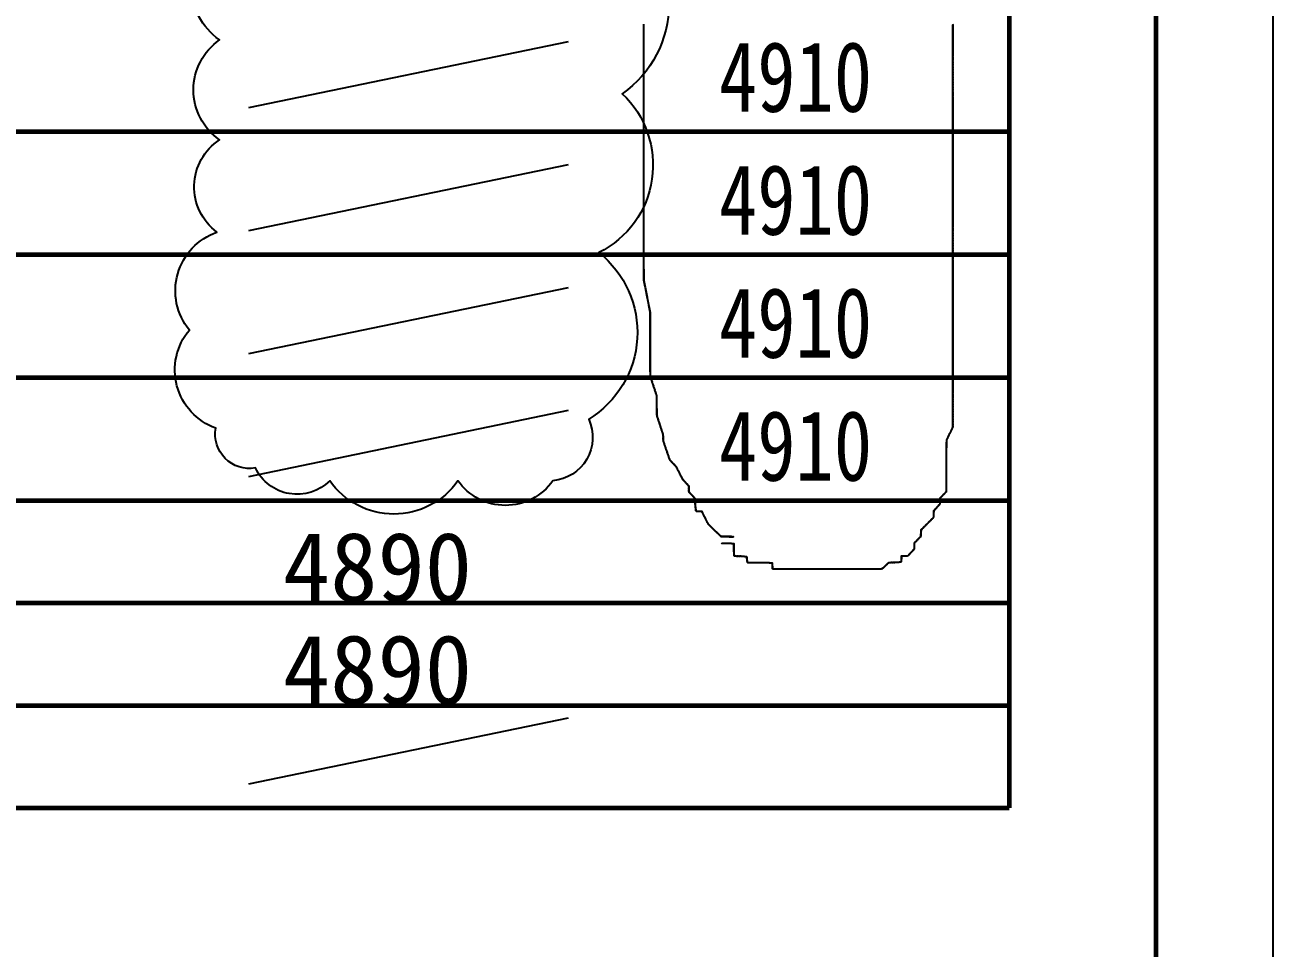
# Model space of a CAD drawing. Header units: millimetres. Extents: x 443784 to 506490, y 53487 to 97828.
# Drawn here: x 498509 to 506490, y 65296 to 71198 of the extents above; entities that cross this region are included whole.
import ezdxf

# ---------------------------------------------------------------- set-up
doc = ezdxf.new("R2010")
doc.units = ezdxf.units.MM
for name, color, linetype in [('2', 3, 'Continuous'), ('wu', 7, 'Continuous'), ('图框_外框线', 7, 'Continuous'), ('尺寸标注', 7, 'Continuous')]:
    doc.layers.add(name, color=color, linetype=linetype)
doc.layers.add('图框_内框线', color=5, linetype='Continuous', lineweight=60)
doc.styles.add('工程文字', font='SIMFANG.TTF', dxfattribs={"height": 22.5})
doc.styles.add('汉字', font='SIMFANG.TTF', dxfattribs={"width": 0.7})

msp = doc.modelspace()

# ---------------------------------------------------------------- linework, layer by layer
at = {"layer": '2'}
for p, q in [((499939.6, 70670), (501984.4, 71092.7)), ((499939.6, 69883.8), (501984.4, 70306.4)), ((499939.6, 69097.5), (501984.4, 69520.2)), ((499939.6, 68311.3), (501984.4, 68734)), ((499939.6, 66345.7), (501984.4, 66768.4))]:
    msp.add_line(p, q, dxfattribs=at)
at = {"layer": 'wu'}
msp.add_lwpolyline([(499655.4, 73112.6, -0.520567), (499655.4, 73276.6, -0.520567), (499764.2, 73465, -0.520567), (500332.2, 73635.3, -0.520567), (501111.6, 73563.6, -0.520567), (501808.9, 73573.9, -0.520567), (502328.2, 72674.3, -0.520567), (502328.2, 71905.2, -0.520567), (502328.2, 70758.2, -0.520567), (502179.3, 69742.3, -0.520567), (502113.7, 68677.2, -0.520567), (501884.2, 68284, -0.520567), (501277.6, 68284, -0.520567), (500457.9, 68284, -0.520567), (499982.5, 68365.9, -0.520567), (499728.5, 68619.9, -0.520567), (499560.3, 69247.4, -0.520567), (499736.6, 69873.4, -0.520567), (499753, 70463.3, -0.520567), (499753, 71102.3, -0.520567), (499753, 71790.5, -0.520567), (499753, 72314.8, -0.520567)], format="xyb", close=True, dxfattribs=at)
for points in [[(503001.7, 67925.2, -0.520567), (503007, 67925.2, -0.520567), (503012.4, 67925.2, 0.520567), (503017.7, 67925.2, 0.520567), (503023, 67925.2, 0.520567), (503028.4, 67925.2, 0.520567), (503033.7, 67925.2, 0.520567), (503039, 67925.2, -0.520567), (503033.7, 67925.2, -0.520567), (503028.4, 67925.2, 0.520567), (503023, 67925.2, 0.520567), (503017.7, 67925.2, 0.520567), (503012.4, 67925.2, 0.520567), (503007, 67925.2, 0.520567), (503001.7, 67925.2, 0.520567), (502996.4, 67925.2, 0.520567), (502991, 67925.2, 0.520567), (502985.7, 67925.2, 0.520567), (502980.4, 67925.2, 0.520567), (502975, 67925.2, 0.520567), (502969.7, 67925.2, 0.520567), (502964.4, 67925.2, -0.520567), (502960.4, 67928.8, -0.520567), (502956.5, 67932.4, -0.520567), (502952.6, 67936, -0.520567), (502948.6, 67939.6, -0.520567), (502944.7, 67943.2, -0.520567), (502940.8, 67946.8, -0.520567), (502936.8, 67950.4, -0.520567), (502932.9, 67954, -0.520567), (502929, 67957.6, -0.520567), (502925, 67961.2, -0.520567), (502921.1, 67964.8, -0.520567), (502917.3, 67968.6, -0.520567), (502913.5, 67972.4, -0.520567), (502909.8, 67976.1, -0.520567), (502906, 67979.9, -0.520567), (502902.2, 67983.7, -0.520567), (502898.4, 67987.4, -0.520567), (502894.6, 67991.2, -0.520567), (502890.9, 67994.9, -0.520567), (502887.1, 67998.7, -0.520567), (502883.3, 68002.5, -0.520567), (502879.5, 68006.2, -0.520567), (502877.1, 68011, -0.520567), (502874.7, 68015.7, -0.520567), (502872.3, 68020.5, -0.520567), (502869.9, 68025.3, -0.520567), (502867.5, 68030, -0.520567), (502865.1, 68034.8, -0.520567), (502862.6, 68039.5, -0.520567), (502860.2, 68044.3, -0.520567), (502857.8, 68049, -0.520567), (502855.4, 68053.8, -0.520567), (502853, 68058.6, -0.520567), (502850.6, 68063.3, -0.520567), (502848.2, 68068.1, -0.520567), (502845.8, 68072.8, -0.520567), (502843.3, 68077.6, -0.520567), (502840.9, 68082.3, -0.520567), (502838.5, 68087.1, -0.520567), (502833.2, 68087.4, -0.520567), (502827.9, 68087.7, -0.520567), (502822.5, 68088, -0.520567), (502817.2, 68088.3, -0.520567), (502811.9, 68088.7, -0.520567), (502806.6, 68089, -0.520567), (502801.2, 68089.3, -0.520567), (502800.6, 68094.6, -0.520567), (502799.9, 68099.9, -0.520567), (502799.3, 68105.2, -0.520567), (502798.6, 68110.5, -0.520567), (502798, 68115.8, -0.520567), (502797.3, 68121, -0.520567), (502796.7, 68126.3, -0.520567), (502796.6, 68131.7, -0.520567), (502796.5, 68137, -0.520567), (502796.5, 68142.3, -0.520567), (502796.4, 68147.7, -0.520567), (502796.4, 68153, -0.520567), (502796.3, 68158.3, -0.520567), (502796.2, 68163.7, -0.520567), (502796.2, 68169, -0.520567), (502792.5, 68172.9, -0.520567), (502788.9, 68176.8, -0.520567), (502785.2, 68180.7, -0.520567), (502781.6, 68184.6, -0.520567), (502777.9, 68188.4, -0.520567), (502774.3, 68192.3, -0.520567), (502770.6, 68196.2, -0.520567), (502767, 68200.1, -0.520567), (502763.3, 68204, -0.520567), (502759.7, 68207.9, -0.520567), (502756, 68211.8, -0.520567), (502755.9, 68217.1, -0.520567), (502755.8, 68222.4, -0.520567), (502755.6, 68227.8, -0.520567), (502755.5, 68233.1, -0.520567), (502755.4, 68238.4, -0.520567), (502755.3, 68243.8, -0.520567), (502755.1, 68249.1, -0.520567), (502751.6, 68253.1, -0.520567), (502748, 68257, -0.520567), (502744.5, 68261, -0.520567), (502740.9, 68265, -0.520567), (502737.3, 68269, -0.520567), (502733.8, 68272.9, -0.520567), (502730.2, 68276.9, -0.520567), (502726.6, 68280.9, -0.520567), (502723.1, 68284.8, -0.520567), (502719.5, 68288.8, -0.520567), (502716, 68292.8, -0.520567), (502713.5, 68297.5, -0.520567), (502711.1, 68302.3, -0.520567), (502708.7, 68307, -0.520567), (502706.2, 68311.8, -0.520567), (502703.8, 68316.5, -0.520567), (502701.4, 68321.3, -0.520567), (502699, 68326, -0.520567), (502696.5, 68330.8, -0.520567), (502694.1, 68335.5, -0.520567), (502691.7, 68340.3, -0.520567), (502689.3, 68345, -0.520567), (502686.8, 68349.8, -0.520567), (502684.4, 68354.5, -0.520567), (502682, 68359.3, -0.520567), (502679.6, 68364, -0.520567), (502677.1, 68368.8, -0.520567), (502674.7, 68373.5, -0.520567), (502671, 68377.3, -0.520567), (502667.3, 68381.2, -0.520567), (502663.6, 68385, -0.520567), (502659.9, 68388.9, -0.520567), (502656.2, 68392.7, -0.520567), (502652.5, 68396.6, -0.520567), (502648.9, 68400.4, -0.520567), (502645.2, 68404.3, -0.520567), (502641.5, 68408.1, -0.520567), (502637.8, 68412, -0.520567), (502634.1, 68415.8, -0.520567), (502632.3, 68420.9, -0.520567), (502630.6, 68425.9, -0.520567), (502628.8, 68430.9, -0.520567), (502627.1, 68436, -0.520567), (502625.4, 68441, -0.520567), (502623.6, 68446.1, -0.520567), (502621.9, 68451.1, -0.520567), (502620.1, 68456.1, -0.520567), (502618.4, 68461.2, -0.520567), (502616.6, 68466.2, -0.520567), (502614.9, 68471.3, -0.520567), (502613.2, 68476.3, -0.520567), (502611.4, 68481.3, -0.520567), (502609.7, 68486.4, -0.520567), (502607.9, 68491.4, -0.520567), (502606.2, 68496.5, -0.520567), (502604.4, 68501.5, -0.520567), (502602.7, 68506.5, -0.520567), (502601, 68511.6, -0.520567), (502599.2, 68516.6, -0.520567), (502597.5, 68521.7, -0.520567), (502595.7, 68526.7, -0.520567), (502594, 68531.7, -0.520567), (502592.2, 68536.8, -0.520567), (502592, 68542.1, -0.520567), (502591.8, 68547.4, -0.520567), (502591.7, 68552.8, -0.520567), (502591.5, 68558.1, -0.520567), (502591.3, 68563.4, -0.520567), (502591.1, 68568.8, -0.520567), (502590.9, 68574.1, -0.520567), (502590.7, 68579.4, -0.520567), (502589, 68584.5, -0.520567), (502587.4, 68589.6, -0.520567), (502585.7, 68594.6, -0.520567), (502584.1, 68599.7, -0.520567), (502582.4, 68604.8, -0.520567), (502580.8, 68609.9, -0.520567), (502579.1, 68614.9, -0.520567), (502577.5, 68620, -0.520567), (502575.8, 68625.1, -0.520567), (502574.2, 68630.1, -0.520567), (502572.5, 68635.2, -0.520567), (502570.9, 68640.3, -0.520567), (502569.2, 68645.3, -0.520567), (502567.6, 68650.4, -0.520567), (502565.9, 68655.5, -0.520567), (502564.3, 68660.6, -0.520567), (502562.6, 68665.6, -0.520567), (502561, 68670.7, -0.520567), (502559.3, 68675.8, -0.520567), (502557.6, 68680.8, -0.520567), (502556, 68685.9, -0.520567), (502554.3, 68691, -0.520567), (502552.7, 68696.1, -0.520567), (502551, 68701.1, -0.520567), (502551, 68706.5, -0.520567), (502550.9, 68711.8, -0.520567), (502550.8, 68717.1, -0.520567), (502550.8, 68722.5, -0.520567), (502550.7, 68727.8, -0.520567), (502550.6, 68733.1, -0.520567), (502550.6, 68738.5, -0.520567), (502550.5, 68743.8, -0.520567), (502550.4, 68749.1, -0.520567), (502550.4, 68754.5, -0.520567), (502550.3, 68759.8, -0.520567), (502550.3, 68765.1, -0.520567), (502550.2, 68770.5, -0.520567), (502550.1, 68775.8, -0.520567), (502550.1, 68781.1, -0.520567), (502550, 68786.5, -0.520567), (502549.9, 68791.8, -0.520567), (502549.9, 68797.1, -0.520567), (502549.8, 68802.4, -0.520567), (502549.7, 68807.8, -0.520567), (502549.7, 68813.1, -0.520567), (502549.6, 68818.4, -0.520567), (502549.5, 68823.8, -0.520567), (502549.5, 68829.1, -0.520567), (502547.8, 68834.2, -0.520567), (502546.1, 68839.2, -0.520567), (502544.4, 68844.3, -0.520567), (502542.7, 68849.4, -0.520567), (502541, 68854.4, -0.520567), (502539.3, 68859.5, -0.520567), (502537.7, 68864.5, -0.520567), (502536, 68869.6, -0.520567), (502534.3, 68874.6, -0.520567), (502532.6, 68879.7, -0.520567), (502530.9, 68884.8, -0.520567), (502529.2, 68889.8, -0.520567), (502527.5, 68894.9, -0.520567), (502525.9, 68899.9, -0.520567), (502524.2, 68905, -0.520567), (502522.5, 68910.1, -0.520567), (502520.8, 68915.1, -0.520567), (502519.1, 68920.2, -0.520567), (502517.4, 68925.2, -0.520567), (502515.7, 68930.3, -0.520567), (502514.1, 68935.4, -0.520567), (502512.4, 68940.4, -0.520567), (502510.7, 68945.5, -0.520567), (502509, 68950.5, -0.520567), (502509, 68955.9, -0.520567), (502508.9, 68961.2, -0.520567), (502508.9, 68966.5, -0.520567), (502508.9, 68971.9, -0.520567), (502508.9, 68977.2, -0.520567), (502508.8, 68982.5, -0.520567), (502508.8, 68987.9, -0.520567), (502508.8, 68993.2, -0.520567), (502508.8, 68998.5, -0.520567), (502508.7, 69003.9, -0.520567), (502508.7, 69009.2, -0.520567), (502508.7, 69014.5, -0.520567), (502508.6, 69019.9, -0.520567), (502508.6, 69025.2, -0.520567), (502508.6, 69030.5, -0.520567), (502508.6, 69035.9, -0.520567), (502508.5, 69041.2, -0.520567), (502508.5, 69046.5, -0.520567), (502508.5, 69051.9, -0.520567), (502508.4, 69057.2, -0.520567), (502508.4, 69062.5, -0.520567), (502508.4, 69067.9, -0.520567), (502508.4, 69073.2, -0.520567), (502508.4, 69078.5, -0.520567), (502508.4, 69083.9, -0.520567), (502508.4, 69089.2, -0.520567), (502508.4, 69094.5, -0.520567), (502508.4, 69099.9, -0.520567), (502508.4, 69105.2, -0.520567), (502508.4, 69110.5, -0.520567), (502508.4, 69115.9, -0.520567), (502508.4, 69121.2, -0.520567), (502508.4, 69126.5, -0.520567), (502508.4, 69131.9, -0.520567), (502508.4, 69137.2, -0.520567), (502508.4, 69142.5, -0.520567), (502508.4, 69147.9, -0.520567), (502508.4, 69153.2, -0.520567), (502508.4, 69158.5, -0.520567), (502508.4, 69163.9, -0.520567), (502508.4, 69169.2, -0.520567), (502508.4, 69174.5, -0.520567), (502508.4, 69179.9, -0.520567), (502508.4, 69185.2, -0.520567), (502508.4, 69190.5, -0.520567), (502508.4, 69195.9, -0.520567), (502508.4, 69201.2, -0.520567), (502508.4, 69206.5, -0.520567), (502508.4, 69211.9, -0.520567), (502508.4, 69217.2, -0.520567), (502508.4, 69222.5, -0.520567), (502508.4, 69227.9, -0.520567), (502508.4, 69233.2, -0.520567), (502508.4, 69238.5, -0.520567), (502508.4, 69243.9, -0.520567), (502508.4, 69249.2, -0.520567), (502508.4, 69254.5, -0.520567), (502508.4, 69259.9, -0.520567), (502508.4, 69265.2, -0.520567), (502508.4, 69270.5, -0.520567), (502508.4, 69275.9, -0.520567), (502508.4, 69281.2, -0.520567), (502508.4, 69286.5, -0.520567), (502508.4, 69291.9, -0.520567), (502508.4, 69297.2, -0.520567), (502508.4, 69302.5, -0.520567), (502508.4, 69307.9, -0.520567), (502508.4, 69313.2, -0.520567), (502508.4, 69318.5, -0.520567), (502508.4, 69323.9, -0.520567), (502508.4, 69329.2, -0.520567), (502508.4, 69334.5, -0.520567), (502508.4, 69339.9, -0.520567), (502508.4, 69345.2, -0.520567), (502508.4, 69350.5, -0.520567), (502508.4, 69355.9, -0.520567), (502508.4, 69361.2, -0.520567), (502507.3, 69366.4, -0.520567), (502506.3, 69371.7, -0.520567), (502505.2, 69376.9, -0.520567), (502504.2, 69382.1, -0.520567), (502503.2, 69387.4, -0.520567), (502502.1, 69392.6, -0.520567), (502501.1, 69397.8, -0.520567), (502500.1, 69403.1, -0.520567), (502499, 69408.3, -0.520567), (502498, 69413.5, -0.520567), (502497, 69418.7, -0.520567), (502495.9, 69424, -0.520567), (502494.9, 69429.2, -0.520567), (502493.9, 69434.4, -0.520567), (502492.8, 69439.7, -0.520567), (502491.8, 69444.9, -0.520567), (502490.7, 69450.1, -0.520567), (502489.7, 69455.4, -0.520567), (502488.7, 69460.6, -0.520567), (502487.6, 69465.8, -0.520567), (502486.6, 69471.1, -0.520567), (502485.6, 69476.3, -0.520567), (502484.5, 69481.5, -0.520567), (502483.5, 69486.8, -0.520567), (502482.5, 69492, -0.520567), (502481.4, 69497.2, -0.520567), (502480.4, 69502.5, -0.520567), (502479.4, 69507.7, -0.520567), (502478.3, 69512.9, -0.520567), (502477.3, 69518.1, -0.520567), (502476.2, 69523.4, -0.520567), (502475.2, 69528.6, -0.520567), (502474.2, 69533.8, -0.520567), (502473.1, 69539.1, -0.520567), (502472.1, 69544.3, -0.520567), (502471.1, 69549.5, -0.520567), (502470, 69554.8, -0.520567), (502469, 69560, -0.520567), (502468, 69565.2, -0.520567), (502467.9, 69570.6, -0.520567), (502467.9, 69575.9, -0.520567), (502467.8, 69581.2, -0.520567), (502467.8, 69586.6, -0.520567), (502467.7, 69591.9, -0.520567), (502467.7, 69597.2, -0.520567), (502467.6, 69602.6, -0.520567), (502467.6, 69607.9, -0.520567), (502467.6, 69613.2, -0.520567), (502467.5, 69618.6, -0.520567), (502467.5, 69623.9, -0.520567), (502467.4, 69629.2, -0.520567), (502467.4, 69634.6, -0.520567), (502467.3, 69639.9, -0.520567), (502467.3, 69645.2, -0.520567), (502467.2, 69650.6, -0.520567), (502467.2, 69655.9, -0.520567), (502467.2, 69661.2, -0.520567), (502467.2, 69666.6, -0.520567), (502467.2, 69671.9, -0.520567), (502467.2, 69677.2, -0.520567), (502467.2, 69682.6, -0.520567), (502467.2, 69687.9, -0.520567), (502467.2, 69693.2, -0.520567), (502467.2, 69698.6, -0.520567), (502467.2, 69703.9, -0.520567), (502467.2, 69709.2, -0.520567), (502467.2, 69714.6, -0.520567), (502467.2, 69719.9, -0.520567), (502467.2, 69725.2, -0.520567), (502467.2, 69730.6, -0.520567), (502467.2, 69735.9, -0.520567), (502467.2, 69741.2, -0.520567), (502467.2, 69746.6, -0.520567), (502467.2, 69751.9, -0.520567), (502467.2, 69757.2, -0.520567), (502467.2, 69762.6, -0.520567), (502467.2, 69767.9, -0.520567), (502467.2, 69773.2, -0.520567), (502467.2, 69778.6, -0.520567), (502467.2, 69783.9, -0.520567), (502467.2, 69789.2, -0.520567), (502467.2, 69794.6, -0.520567), (502467.2, 69799.9, -0.520567), (502467.2, 69805.2, -0.520567), (502467.2, 69810.6, -0.520567), (502467.2, 69815.9, -0.520567), (502467.2, 69821.2, -0.520567), (502467.2, 69826.6, -0.520567), (502467.2, 69831.9, -0.520567), (502467.2, 69837.2, -0.520567), (502467.2, 69842.6, -0.520567), (502467.2, 69847.9, -0.520567), (502467.2, 69853.2, -0.520567), (502467.2, 69858.6, -0.520567), (502467.2, 69863.9, -0.520567), (502467.2, 69869.2, -0.520567), (502467.2, 69874.6, -0.520567), (502467.2, 69879.9, -0.520567), (502467.2, 69885.2, -0.520567), (502467.2, 69890.6, -0.520567), (502467.2, 69895.9, -0.520567), (502467.2, 69901.2, -0.520567), (502467.2, 69906.6, -0.520567), (502467.2, 69911.9, -0.520567), (502467.2, 69917.2, -0.520567), (502467.2, 69922.6, -0.520567), (502467.2, 69927.9, -0.520567), (502467.2, 69933.2, -0.520567), (502467.2, 69938.6, -0.520567), (502467.2, 69943.9, -0.520567), (502467.2, 69949.2, -0.520567), (502467.2, 69954.6, -0.520567), (502467.2, 69959.9, -0.520567), (502467.2, 69965.2, -0.520567), (502467.2, 69970.6, -0.520567), (502467.2, 69975.9, -0.520567), (502467.2, 69981.2, -0.520567), (502467.2, 69986.6, -0.520567), (502467.2, 69991.9, -0.520567), (502467.2, 69997.2, -0.520567), (502467.2, 70002.6, -0.520567), (502467.2, 70007.9, -0.520567), (502467.2, 70013.2, -0.520567), (502467.2, 70018.6, -0.520567), (502467.2, 70023.9, -0.520567), (502467.2, 70029.2, -0.520567), (502467.2, 70034.6, -0.520567), (502467.2, 70039.9, -0.520567), (502467.2, 70045.2, -0.520567), (502467.2, 70050.6, -0.520567), (502467.2, 70055.9, -0.520567), (502467.2, 70061.2, -0.520567), (502467.2, 70066.6, -0.520567), (502467.2, 70071.9, -0.520567), (502467.2, 70077.2, -0.520567), (502467.2, 70082.6, -0.520567), (502467.2, 70087.9, -0.520567), (502467.2, 70093.2, -0.520567), (502467.2, 70098.6, -0.520567), (502467.2, 70103.9, -0.520567), (502467.2, 70109.2, -0.520567), (502467.2, 70114.6, -0.520567), (502467.2, 70119.9, -0.520567), (502467.2, 70125.2, -0.520567), (502467.2, 70130.6, -0.520567), (502467.2, 70135.9, -0.520567), (502467.2, 70141.2, -0.520567), (502467.2, 70146.6, -0.520567), (502467.2, 70151.9, -0.520567), (502467.2, 70157.2, -0.520567), (502467.2, 70162.6, -0.520567), (502467.2, 70167.9, -0.520567), (502467.2, 70173.2, -0.520567), (502467.2, 70178.5, -0.520567), (502467.2, 70183.9, -0.520567), (502467.2, 70189.2, -0.520567), (502467.2, 70194.5, -0.520567), (502467.2, 70199.9, -0.520567), (502467.2, 70205.2, -0.520567), (502467.2, 70210.5, -0.520567), (502467.2, 70215.9, -0.520567), (502467.2, 70221.2, -0.520567), (502467.2, 70226.5, -0.520567), (502467.2, 70231.9, -0.520567), (502467.2, 70237.2, -0.520567), (502467.2, 70242.5, -0.520567), (502467.2, 70247.9, -0.520567), (502467.2, 70253.2, -0.520567), (502467.2, 70258.5, -0.520567), (502467.2, 70263.9, -0.520567), (502467.2, 70269.2, -0.520567), (502467.2, 70274.5, -0.520567), (502467.2, 70279.9, -0.520567), (502467.2, 70285.2, -0.520567), (502467.2, 70290.5, -0.520567), (502467.2, 70295.9, -0.520567), (502467.2, 70301.2, -0.520567), (502467.2, 70306.5, -0.520567), (502467.2, 70311.9, -0.520567), (502467.2, 70317.2, -0.520567), (502467.2, 70322.5, -0.520567), (502467.2, 70327.9, -0.520567), (502467.2, 70333.2, -0.520567), (502467.2, 70338.5, -0.520567), (502467.2, 70343.9, -0.520567), (502467.2, 70349.2, -0.520567), (502467.2, 70354.5, -0.520567), (502467.2, 70359.9, -0.520567), (502467.2, 70365.2, -0.520567), (502467.2, 70370.5, -0.520567), (502467.2, 70375.9, -0.520567), (502467.2, 70381.2, -0.520567), (502467.2, 70386.5, -0.520567), (502467.2, 70391.9, -0.520567), (502467.2, 70397.2, -0.520567), (502467.2, 70402.5, -0.520567), (502467.2, 70407.9, -0.520567), (502467.2, 70413.2, -0.520567), (502467.2, 70418.5, -0.520567), (502467.2, 70423.9, -0.520567), (502467.2, 70429.2, -0.520567), (502467.2, 70434.5, -0.520567), (502467.2, 70439.9, -0.520567), (502467.2, 70445.2, -0.520567), (502467.2, 70450.5, -0.520567), (502467.2, 70455.9, -0.520567), (502467.2, 70461.2, -0.520567), (502467.2, 70466.5, -0.520567), (502467.2, 70471.9, -0.520567), (502467.2, 70477.2, -0.520567), (502467.2, 70482.5, -0.520567), (502467.2, 70487.9, -0.520567), (502467.2, 70493.2, -0.520567), (502467.2, 70498.5, -0.520567), (502467.2, 70503.9, -0.520567), (502467.2, 70509.2, -0.520567), (502467.2, 70514.5, -0.520567), (502467.2, 70519.9, -0.520567), (502467.2, 70525.2, -0.520567), (502467.2, 70530.5, -0.520567), (502467.2, 70535.9, -0.520567), (502467.2, 70541.2, -0.520567), (502467.2, 70546.5, -0.520567), (502467.2, 70551.9, -0.520567), (502467.2, 70557.2, -0.520567), (502467.2, 70562.5, -0.520567), (502467.2, 70567.9, -0.520567), (502467.2, 70573.2, -0.520567), (502467.2, 70578.5, -0.520567), (502467.2, 70583.9, -0.520567), (502467.2, 70589.2, -0.520567), (502467.2, 70594.5, -0.520567), (502467.2, 70599.9, -0.520567), (502467.2, 70605.2, -0.520567), (502467.2, 70610.5, -0.520567), (502467.2, 70615.9, -0.520567), (502467.2, 70621.2, -0.520567), (502467.2, 70626.5, -0.520567), (502467.2, 70631.9, -0.520567), (502467.2, 70637.2, -0.520567), (502467.2, 70642.5, -0.520567), (502467.2, 70647.9, -0.520567), (502467.2, 70653.2, -0.520567), (502467.2, 70658.5, -0.520567), (502467.2, 70663.9, -0.520567), (502467.2, 70669.2, -0.520567), (502467.2, 70674.5, -0.520567), (502467.2, 70679.9, -0.520567), (502467.2, 70685.2, -0.520567), (502467.2, 70690.5, -0.520567), (502467.2, 70695.9, -0.520567), (502467.2, 70701.2, -0.520567), (502467.2, 70706.5, -0.520567), (502467.2, 70711.9, -0.520567), (502467.2, 70717.2, -0.520567), (502467.2, 70722.5, -0.520567), (502467.2, 70727.9, -0.520567), (502467.2, 70733.2, -0.520567), (502467.2, 70738.5, -0.520567), (502467.2, 70743.9, -0.520567), (502467.2, 70749.2, -0.520567), (502467.2, 70754.5, -0.520567), (502467.2, 70759.9, -0.520567), (502467.2, 70765.2, -0.520567), (502467.2, 70770.5, -0.520567), (502467.2, 70775.9, -0.520567), (502467.2, 70781.2, -0.520567), (502467.2, 70786.5, -0.520567), (502467.2, 70791.9, -0.520567), (502467.2, 70797.2, -0.520567), (502467.2, 70802.5, -0.520567), (502467.2, 70807.9, -0.520567), (502467.2, 70813.2, -0.520567), (502467.2, 70818.5, -0.520567), (502467.2, 70823.9, -0.520567), (502467.2, 70829.2, -0.520567), (502467.2, 70834.5, -0.520567), (502467.2, 70839.9, -0.520567), (502467.2, 70845.2, -0.520567), (502467.2, 70850.5, -0.520567), (502467.2, 70855.9, -0.520567), (502467.2, 70861.2, -0.520567), (502467.2, 70866.5, -0.520567), (502467.2, 70871.9, -0.520567), (502467.2, 70877.2, -0.520567), (502467.2, 70882.5, -0.520567), (502467.2, 70887.9, -0.520567), (502467.2, 70893.2, -0.520567), (502467.2, 70898.5, -0.520567), (502467.2, 70903.9, -0.520567), (502467.2, 70909.2, -0.520567), (502467.2, 70914.5, -0.520567), (502467.2, 70919.9, -0.520567), (502467.2, 70925.2, -0.520567), (502467.2, 70930.5, -0.520567), (502467.2, 70935.9, -0.520567), (502467.2, 70941.2, -0.520567), (502467.2, 70946.5, -0.520567), (502467.2, 70951.9, -0.520567), (502467.2, 70957.2, -0.520567), (502467.2, 70962.5, -0.520567), (502467.2, 70967.9, -0.520567), (502467.2, 70973.2, -0.520567), (502467.2, 70978.5, -0.520567), (502467.2, 70983.9, -0.520567), (502467.2, 70989.2, -0.520567), (502467.2, 70994.5, -0.520567), (502467.2, 70999.9, -0.520567), (502467.2, 71005.2, -0.520567), (502467.2, 71010.5, -0.520567), (502467.2, 71015.9, -0.520567), (502467.2, 71021.2, -0.520567), (502467.2, 71026.5, -0.520567), (502467.2, 71031.9, -0.520567), (502467.2, 71037.2, -0.520567), (502467.2, 71042.5, -0.520567), (502467.2, 71047.9, -0.520567), (502467.2, 71053.2, -0.520567), (502467.2, 71058.5, -0.520567), (502467.2, 71063.9, -0.520567), (502467.2, 71069.2, -0.520567), (502467.2, 71074.5, -0.520567), (502467.2, 71079.9, -0.520567), (502467.2, 71085.2, -0.520567), (502467.2, 71090.5, -0.520567), (502467.2, 71095.9, -0.520567), (502467.2, 71101.2, -0.520567), (502467.2, 71106.5, -0.520567), (502467.2, 71111.9, -0.520567), (502467.2, 71117.2, -0.520567), (502467.2, 71122.5, -0.520567), (502467.2, 71127.9, -0.520567), (502467.2, 71133.2, -0.520567), (502467.2, 71138.5, -0.520567), (502467.2, 71143.9, -0.520567), (502467.2, 71149.2, -0.520567), (502467.2, 71154.5, -0.520567), (502467.2, 71159.9, -0.520567), (502467.2, 71165.2, -0.520567), (502467.2, 71170.5, -0.520567), (502467.2, 71175.9, -0.520567), (502467.2, 71181.2, -0.520567), (502467.2, 71186.5, -0.520567), (502467.2, 71191.9, -0.520567), (502467.2, 71197.2, -0.520567), (502467.2, 71202.5, -0.520567)], [(504440.6, 71202.1, -0.520567), (504440.6, 71196.8, -0.520567), (504440.6, 71191.5, -0.520567), (504440.6, 71186.1, -0.520567), (504440.6, 71180.8, -0.520567), (504440.6, 71175.5, -0.520567), (504440.6, 71170.1, -0.520567), (504440.6, 71164.8, -0.520567), (504440.6, 71159.5, -0.520567), (504440.6, 71154.1, -0.520567), (504440.6, 71148.8, -0.520567), (504440.6, 71143.5, -0.520567), (504440.6, 71138.1, -0.520567), (504440.6, 71132.8, -0.520567), (504440.6, 71127.5, -0.520567), (504440.6, 71122.1, -0.520567), (504440.6, 71116.8, -0.520567), (504440.6, 71111.5, -0.520567), (504440.6, 71106.1, -0.520567), (504440.6, 71100.8, -0.520567), (504440.6, 71095.5, -0.520567), (504440.6, 71090.1, -0.520567), (504440.6, 71084.8, -0.520567), (504440.6, 71079.5, -0.520567), (504440.6, 71074.1, -0.520567), (504440.6, 71068.8, -0.520567), (504440.6, 71063.5, -0.520567), (504440.6, 71058.1, -0.520567), (504440.6, 71052.8, -0.520567), (504440.6, 71047.5, -0.520567), (504440.6, 71042.1, -0.520567), (504440.6, 71036.8, -0.520567), (504440.6, 71031.5, -0.520567), (504440.6, 71026.1, -0.520567), (504440.6, 71020.8, -0.520567), (504440.6, 71015.5, -0.520567), (504440.6, 71010.1, -0.520567), (504440.6, 71004.8, -0.520567), (504440.6, 70999.5, -0.520567), (504440.6, 70994.1, -0.520567), (504440.6, 70988.8, -0.520567), (504440.6, 70983.5, -0.520567), (504440.6, 70978.1, -0.520567), (504440.6, 70972.8, -0.520567), (504440.6, 70967.5, -0.520567), (504440.6, 70962.1, -0.520567), (504440.6, 70956.8, -0.520567), (504440.6, 70951.5, -0.520567), (504440.6, 70946.1, -0.520567), (504440.6, 70940.8, -0.520567), (504440.6, 70935.5, -0.520567), (504440.6, 70930.1, -0.520567), (504440.6, 70924.8, -0.520567), (504440.6, 70919.5, -0.520567), (504440.6, 70914.1, -0.520567), (504440.6, 70908.8, -0.520567), (504440.6, 70903.5, -0.520567), (504440.6, 70898.1, -0.520567), (504440.6, 70892.8, -0.520567), (504440.6, 70887.5, -0.520567), (504440.6, 70882.1, -0.520567), (504440.6, 70876.8, -0.520567), (504440.6, 70871.5, -0.520567), (504440.6, 70866.1, -0.520567), (504440.6, 70860.8, -0.520567), (504440.6, 70855.5, -0.520567), (504440.6, 70850.2, -0.520567), (504440.6, 70844.8, -0.520567), (504440.6, 70839.5, -0.520567), (504440.6, 70834.2, -0.520567), (504440.6, 70828.8, -0.520567), (504440.6, 70823.5, -0.520567), (504440.6, 70818.2, -0.520567), (504440.6, 70812.8, -0.520567), (504440.6, 70807.5, -0.520567), (504440.6, 70802.2, -0.520567), (504440.6, 70796.8, -0.520567), (504440.6, 70791.5, -0.520567), (504440.6, 70786.2, -0.520567), (504440.6, 70780.8, -0.520567), (504440.6, 70775.5, -0.520567), (504440.6, 70770.2, -0.520567), (504440.6, 70764.8, -0.520567), (504440.6, 70759.5, -0.520567), (504440.6, 70754.2, -0.520567), (504440.6, 70748.8, -0.520567), (504440.6, 70743.5, -0.520567), (504440.6, 70738.2, -0.520567), (504440.6, 70732.8, -0.520567), (504440.6, 70727.5, -0.520567), (504440.6, 70722.2, -0.520567), (504440.6, 70716.8, -0.520567), (504440.6, 70711.5, -0.520567), (504440.6, 70706.2, -0.520567), (504440.6, 70700.8, -0.520567), (504440.6, 70695.5, -0.520567), (504440.6, 70690.2, -0.520567), (504440.6, 70684.8, -0.520567), (504440.6, 70679.5, -0.520567), (504440.6, 70674.2, -0.520567), (504440.6, 70668.8, -0.520567), (504440.6, 70663.5, -0.520567), (504440.6, 70658.2, -0.520567), (504440.6, 70652.8, -0.520567), (504440.6, 70647.5, -0.520567), (504440.6, 70642.2, -0.520567), (504440.6, 70636.8, -0.520567), (504440.6, 70631.5, -0.520567), (504440.6, 70626.2, -0.520567), (504440.6, 70620.8, -0.520567), (504440.6, 70615.5, -0.520567), (504440.6, 70610.2, -0.520567), (504440.6, 70604.8, -0.520567), (504440.6, 70599.5, -0.520567), (504440.6, 70594.2, -0.520567), (504440.6, 70588.8, -0.520567), (504440.6, 70583.5, -0.520567), (504440.6, 70578.2, -0.520567), (504440.6, 70572.8, -0.520567), (504440.6, 70567.5, -0.520567), (504440.6, 70562.2, -0.520567), (504440.6, 70556.8, -0.520567), (504440.6, 70551.5, -0.520567), (504440.6, 70546.2, -0.520567), (504440.6, 70540.8, -0.520567), (504440.6, 70535.5, -0.520567), (504440.6, 70530.2, -0.520567), (504440.6, 70524.8, -0.520567), (504440.6, 70519.5, -0.520567), (504440.6, 70514.2, -0.520567), (504440.6, 70508.8, -0.520567), (504440.6, 70503.5, -0.520567), (504440.6, 70498.2, -0.520567), (504440.6, 70492.8, -0.520567), (504440.6, 70487.5, -0.520567), (504440.6, 70482.2, -0.520567), (504440.6, 70476.8, -0.520567), (504440.6, 70471.5, -0.520567), (504440.6, 70466.2, -0.520567), (504440.6, 70460.8, -0.520567), (504440.6, 70455.5, -0.520567), (504440.6, 70450.2, -0.520567), (504440.6, 70444.8, -0.520567), (504440.6, 70439.5, -0.520567), (504440.6, 70434.2, -0.520567), (504440.6, 70428.8, -0.520567), (504440.6, 70423.5, -0.520567), (504440.6, 70418.2, -0.520567), (504440.6, 70412.8, -0.520567), (504440.6, 70407.5, -0.520567), (504440.6, 70402.2, -0.520567), (504440.6, 70396.8, -0.520567), (504440.6, 70391.5, -0.520567), (504440.6, 70386.2, -0.520567), (504440.6, 70380.8, -0.520567), (504440.6, 70375.5, -0.520567), (504440.6, 70370.2, -0.520567), (504440.6, 70364.8, -0.520567), (504440.6, 70359.5, -0.520567), (504440.6, 70354.2, -0.520567), (504440.6, 70348.8, -0.520567), (504440.6, 70343.5, -0.520567), (504440.6, 70338.2, -0.520567), (504440.6, 70332.8, -0.520567), (504440.6, 70327.5, -0.520567), (504440.6, 70322.2, -0.520567), (504440.6, 70316.8, -0.520567), (504440.6, 70311.5, -0.520567), (504440.6, 70306.2, -0.520567), (504440.6, 70300.8, -0.520567), (504440.6, 70295.5, -0.520567), (504440.6, 70290.2, -0.520567), (504440.6, 70284.8, -0.520567), (504440.6, 70279.5, -0.520567), (504440.6, 70274.2, -0.520567), (504440.6, 70268.8, -0.520567), (504440.6, 70263.5, -0.520567), (504440.6, 70258.2, -0.520567), (504440.6, 70252.8, -0.520567), (504440.6, 70247.5, -0.520567), (504440.6, 70242.2, -0.520567), (504440.6, 70236.8, -0.520567), (504440.6, 70231.5, -0.520567), (504440.6, 70226.2, -0.520567), (504440.6, 70220.8, -0.520567), (504440.6, 70215.5, -0.520567), (504440.6, 70210.2, -0.520567), (504440.6, 70204.8, -0.520567), (504440.6, 70199.5, -0.520567), (504440.6, 70194.2, -0.520567), (504440.6, 70188.8, -0.520567), (504440.6, 70183.5, -0.520567), (504440.6, 70178.2, -0.520567), (504440.6, 70172.8, -0.520567), (504440.6, 70167.5, -0.520567), (504440.6, 70162.2, -0.520567), (504440.6, 70156.8, -0.520567), (504440.6, 70151.5, -0.520567), (504440.6, 70146.2, -0.520567), (504440.6, 70140.8, -0.520567), (504440.6, 70135.5, -0.520567), (504440.6, 70130.2, -0.520567), (504440.6, 70124.8, -0.520567), (504440.6, 70119.5, -0.520567), (504440.6, 70114.2, -0.520567), (504440.6, 70108.8, -0.520567), (504440.6, 70103.5, -0.520567), (504440.6, 70098.2, -0.520567), (504440.6, 70092.8, -0.520567), (504440.6, 70087.5, -0.520567), (504440.6, 70082.2, -0.520567), (504440.6, 70076.8, -0.520567), (504440.6, 70071.5, -0.520567), (504440.6, 70066.2, -0.520567), (504440.6, 70060.8, -0.520567), (504440.6, 70055.5, -0.520567), (504440.6, 70050.2, -0.520567), (504440.6, 70044.8, -0.520567), (504440.6, 70039.5, -0.520567), (504440.6, 70034.2, -0.520567), (504440.6, 70028.8, -0.520567), (504440.6, 70023.5, -0.520567), (504440.6, 70018.2, -0.520567), (504440.6, 70012.8, -0.520567), (504440.6, 70007.5, -0.520567), (504440.6, 70002.2, -0.520567), (504440.6, 69996.8, -0.520567), (504440.6, 69991.5, -0.520567), (504440.6, 69986.2, -0.520567), (504440.6, 69980.8, -0.520567), (504440.6, 69975.5, -0.520567), (504440.6, 69970.2, -0.520567), (504440.6, 69964.8, -0.520567), (504440.6, 69959.5, -0.520567), (504440.6, 69954.2, -0.520567), (504440.6, 69948.8, -0.520567), (504440.6, 69943.5, -0.520567), (504440.6, 69938.2, -0.520567), (504440.6, 69932.8, -0.520567), (504440.6, 69927.5, -0.520567), (504440.6, 69922.2, -0.520567), (504440.6, 69916.8, -0.520567), (504440.6, 69911.5, -0.520567), (504440.6, 69906.2, -0.520567), (504440.6, 69900.8, -0.520567), (504440.6, 69895.5, -0.520567), (504440.6, 69890.2, -0.520567), (504440.6, 69884.8, -0.520567), (504440.6, 69879.5, -0.520567), (504440.6, 69874.2, -0.520567), (504440.6, 69868.8, -0.520567), (504440.6, 69863.5, -0.520567), (504440.6, 69858.2, -0.520567), (504440.6, 69852.8, -0.520567), (504440.6, 69847.5, -0.520567), (504440.6, 69842.2, -0.520567), (504440.6, 69836.8, -0.520567), (504440.6, 69831.5, -0.520567), (504440.6, 69826.2, -0.520567), (504440.6, 69820.8, -0.520567), (504440.6, 69815.5, -0.520567), (504440.6, 69810.2, -0.520567), (504440.6, 69804.8, -0.520567), (504440.6, 69799.5, -0.520567), (504440.6, 69794.2, -0.520567), (504440.6, 69788.8, -0.520567), (504440.6, 69783.5, -0.520567), (504440.6, 69778.2, -0.520567), (504440.6, 69772.8, -0.520567), (504440.6, 69767.5, -0.520567), (504440.6, 69762.2, -0.520567), (504440.6, 69756.8, -0.520567), (504440.6, 69751.5, -0.520567), (504440.6, 69746.2, -0.520567), (504440.6, 69740.8, -0.520567), (504440.6, 69735.5, -0.520567), (504440.6, 69730.2, -0.520567), (504440.6, 69724.8, -0.520567), (504440.6, 69719.5, -0.520567), (504440.6, 69714.2, -0.520567), (504440.6, 69708.8, -0.520567), (504440.6, 69703.5, -0.520567), (504440.6, 69698.2, -0.520567), (504440.6, 69692.8, -0.520567), (504440.6, 69687.5, -0.520567), (504440.6, 69682.2, -0.520567), (504440.6, 69676.8, -0.520567), (504440.6, 69671.5, -0.520567), (504440.6, 69666.2, -0.520567), (504440.6, 69660.8, -0.520567), (504440.6, 69655.5, -0.520567), (504440.6, 69650.2, -0.520567), (504440.6, 69644.8, -0.520567), (504440.6, 69639.5, -0.520567), (504440.6, 69634.2, -0.520567), (504440.6, 69628.8, -0.520567), (504440.6, 69623.5, -0.520567), (504440.6, 69618.2, -0.520567), (504440.6, 69612.8, -0.520567), (504440.6, 69607.5, -0.520567), (504440.6, 69602.2, -0.520567), (504440.6, 69596.8, -0.520567), (504440.6, 69591.5, -0.520567), (504440.6, 69586.2, -0.520567), (504440.6, 69580.8, -0.520567), (504440.6, 69575.5, -0.520567), (504440.6, 69570.2, -0.520567), (504440.6, 69564.8, -0.520567), (504440.6, 69559.5, -0.520567), (504440.6, 69554.2, -0.520567), (504440.6, 69548.8, -0.520567), (504440.6, 69543.5, -0.520567), (504440.6, 69538.2, -0.520567), (504440.6, 69532.8, -0.520567), (504440.6, 69527.5, -0.520567), (504440.6, 69522.2, -0.520567), (504440.6, 69516.9, -0.520567), (504440.6, 69511.5, -0.520567), (504440.6, 69506.2, -0.520567), (504440.6, 69500.9, -0.520567), (504440.6, 69495.5, -0.520567), (504440.6, 69490.2, -0.520567), (504440.6, 69484.9, -0.520567), (504440.6, 69479.5, -0.520567), (504440.6, 69474.2, -0.520567), (504440.6, 69468.9, -0.520567), (504440.6, 69463.5, -0.520567), (504440.6, 69458.2, -0.520567), (504440.6, 69452.9, -0.520567), (504440.6, 69447.5, -0.520567), (504440.6, 69442.2, -0.520567), (504440.6, 69436.9, -0.520567), (504440.6, 69431.5, -0.520567), (504440.6, 69426.2, -0.520567), (504440.6, 69420.9, -0.520567), (504440.6, 69415.5, -0.520567), (504440.6, 69410.2, -0.520567), (504440.6, 69404.9, -0.520567), (504440.6, 69399.5, -0.520567), (504440.6, 69394.2, -0.520567), (504440.6, 69388.9, -0.520567), (504440.6, 69383.5, -0.520567), (504440.6, 69378.2, -0.520567), (504440.6, 69372.9, -0.520567), (504440.6, 69367.5, -0.520567), (504440.6, 69362.2, -0.520567), (504440.6, 69356.9, -0.520567), (504440.6, 69351.5, -0.520567), (504440.6, 69346.2, -0.520567), (504440.6, 69340.9, -0.520567), (504440.6, 69335.5, -0.520567), (504440.6, 69330.2, -0.520567), (504440.6, 69324.9, -0.520567), (504440.6, 69319.5, -0.520567), (504440.6, 69314.2, -0.520567), (504440.6, 69308.9, -0.520567), (504440.6, 69303.5, -0.520567), (504440.6, 69298.2, -0.520567), (504440.6, 69292.9, -0.520567), (504440.6, 69287.5, -0.520567), (504440.6, 69282.2, -0.520567), (504440.6, 69276.9, -0.520567), (504440.6, 69271.5, -0.520567), (504440.6, 69266.2, -0.520567), (504440.6, 69260.9, -0.520567), (504440.6, 69255.5, -0.520567), (504440.6, 69250.2, -0.520567), (504440.6, 69244.9, -0.520567), (504440.6, 69239.5, -0.520567), (504440.6, 69234.2, -0.520567), (504440.6, 69228.9, -0.520567), (504440.6, 69223.5, -0.520567), (504440.6, 69218.2, -0.520567), (504440.6, 69212.9, -0.520567), (504440.6, 69207.5, -0.520567), (504440.6, 69202.2, -0.520567), (504440.6, 69196.9, -0.520567), (504440.6, 69191.5, -0.520567), (504440.6, 69186.2, -0.520567), (504440.6, 69180.9, -0.520567), (504440.6, 69175.5, -0.520567), (504440.6, 69170.2, -0.520567), (504440.6, 69164.9, -0.520567), (504440.6, 69159.5, -0.520567), (504440.6, 69154.2, -0.520567), (504440.6, 69148.9, -0.520567), (504440.6, 69143.5, -0.520567), (504440.6, 69138.2, -0.520567), (504440.6, 69132.9, -0.520567), (504440.6, 69127.5, -0.520567), (504440.6, 69122.2, -0.520567), (504440.6, 69116.9, -0.520567), (504440.6, 69111.5, -0.520567), (504440.6, 69106.2, -0.520567), (504440.6, 69100.9, -0.520567), (504440.6, 69095.5, -0.520567), (504440.6, 69090.2, -0.520567), (504440.6, 69084.9, -0.520567), (504440.6, 69079.5, -0.520567), (504440.6, 69074.2, -0.520567), (504440.6, 69068.9, -0.520567), (504440.6, 69063.5, -0.520567), (504440.6, 69058.2, -0.520567), (504440.6, 69052.9, -0.520567), (504440.6, 69047.5, -0.520567), (504440.6, 69042.2, -0.520567), (504440.6, 69036.9, -0.520567), (504440.6, 69031.5, -0.520567), (504440.6, 69026.2, -0.520567), (504440.6, 69020.9, -0.520567), (504440.6, 69015.5, -0.520567), (504440.6, 69010.2, -0.520567), (504440.6, 69004.9, -0.520567), (504440.6, 68999.5, -0.520567), (504440.6, 68994.2, -0.520567), (504440.6, 68988.9, -0.520567), (504440.6, 68983.5, -0.520567), (504440.6, 68978.2, -0.520567), (504440.6, 68972.9, -0.520567), (504440.6, 68967.5, -0.520567), (504440.6, 68962.2, -0.520567), (504440.6, 68956.9, -0.520567), (504440.6, 68951.5, -0.520567), (504440.6, 68946.2, -0.520567), (504440.6, 68940.9, -0.520567), (504440.6, 68935.5, -0.520567), (504440.6, 68930.2, -0.520567), (504440.6, 68924.9, -0.520567), (504440.6, 68919.5, -0.520567), (504440.6, 68914.2, -0.520567), (504440.6, 68908.9, -0.520567), (504440.6, 68903.5, -0.520567), (504440.6, 68898.2, -0.520567), (504440.6, 68892.9, -0.520567), (504440.6, 68887.5, -0.520567), (504440.6, 68882.2, -0.520567), (504440.6, 68876.9, -0.520567), (504440.6, 68871.5, -0.520567), (504440.6, 68866.2, -0.520567), (504440.6, 68860.9, -0.520567), (504440.6, 68855.5, -0.520567), (504440.6, 68850.2, -0.520567), (504440.6, 68844.9, -0.520567), (504440.6, 68839.5, -0.520567), (504440.6, 68834.2, -0.520567), (504440.6, 68828.9, -0.520567), (504440.6, 68823.5, -0.520567), (504440.6, 68818.2, -0.520567), (504440.6, 68812.9, -0.520567), (504440.6, 68807.5, -0.520567), (504440.6, 68802.2, -0.520567), (504440.6, 68796.9, -0.520567), (504440.6, 68791.5, -0.520567), (504440.6, 68786.2, -0.520567), (504440.6, 68780.9, -0.520567), (504440.6, 68775.5, -0.520567), (504440.6, 68770.2, -0.520567), (504440.6, 68764.9, -0.520567), (504440.6, 68759.5, -0.520567), (504440.6, 68754.2, -0.520567), (504440.6, 68748.9, -0.520567), (504440.6, 68743.5, -0.520567), (504440.6, 68738.2, -0.520567), (504440.6, 68732.9, -0.520567), (504440.6, 68727.5, -0.520567), (504440.6, 68722.2, -0.520567), (504440.6, 68716.9, -0.520567), (504440.6, 68711.5, -0.520567), (504440.6, 68706.2, -0.520567), (504440.6, 68700.9, -0.520567), (504440.6, 68695.5, -0.520567), (504440.6, 68690.2, -0.520567), (504440.6, 68684.9, -0.520567), (504440.6, 68679.5, -0.520567), (504440.6, 68674.2, -0.520567), (504440.6, 68668.9, -0.520567), (504440.6, 68663.5, -0.520567), (504440.6, 68658.2, -0.520567), (504440.6, 68652.9, -0.520567), (504440.6, 68647.5, -0.520567), (504440.6, 68642.2, -0.520567), (504440.6, 68636.9, -0.520567), (504440.6, 68631.5, -0.520567), (504440.6, 68626.2, -0.520567), (504438.3, 68621.4, -0.520567), (504436, 68616.6, -0.520567), (504433.6, 68611.8, -0.520567), (504431.3, 68607, -0.520567), (504429, 68602.2, -0.520567), (504426.6, 68597.4, -0.520567), (504424.3, 68592.6, -0.520567), (504422, 68587.8, -0.520567), (504419.6, 68583, -0.520567), (504417.3, 68578.2, -0.520567), (504415, 68573.4, -0.520567), (504412.7, 68568.6, -0.520567), (504410.3, 68563.8, -0.520567), (504408, 68559, -0.520567), (504405.7, 68554.3, -0.520567), (504403.3, 68549.5, -0.520567), (504401, 68544.7, -0.520567), (504400.8, 68539.3, -0.520567), (504400.6, 68534, -0.520567), (504400.5, 68528.7, -0.520567), (504400.3, 68523.3, -0.520567), (504400.1, 68518, -0.520567), (504399.9, 68512.7, -0.520567), (504399.7, 68507.3, -0.520567), (504399.6, 68502, -0.520567), (504399.6, 68496.7, -0.520567), (504399.5, 68491.3, -0.520567), (504399.5, 68486, -0.520567), (504399.5, 68480.7, -0.520567), (504399.5, 68475.3, -0.520567), (504399.5, 68470, -0.520567), (504399.5, 68464.7, -0.520567), (504399.5, 68459.4, -0.520567), (504399.5, 68454, -0.520567), (504399.5, 68448.7, -0.520567), (504399.5, 68443.4, -0.520567), (504399.5, 68438, -0.520567), (504399.5, 68432.7, -0.520567), (504399.5, 68427.4, -0.520567), (504399.5, 68422, -0.520567), (504399.5, 68416.7, -0.520567), (504399.5, 68411.4, -0.520567), (504399.5, 68406, -0.520567), (504399.5, 68400.7, -0.520567), (504399.5, 68395.4, -0.520567), (504399.5, 68390, -0.520567), (504399.5, 68384.7, -0.520567), (504399.5, 68379.4, -0.520567), (504399.5, 68374, -0.520567), (504399.5, 68368.7, -0.520567), (504399.5, 68363.4, -0.520567), (504399.5, 68358, -0.520567), (504399.5, 68352.7, -0.520567), (504399.5, 68347.4, -0.520567), (504399.5, 68342, -0.520567), (504399.5, 68336.7, -0.520567), (504399.5, 68331.4, -0.520567), (504399.5, 68326, -0.520567), (504399.5, 68320.7, -0.520567), (504399.5, 68315.4, -0.520567), (504399.5, 68310, -0.520567), (504399.5, 68304.7, -0.520567), (504399.5, 68299.4, -0.520567), (504399.5, 68294, -0.520567), (504399.5, 68288.7, -0.520567), (504399.5, 68283.4, -0.520567), (504399.5, 68278, -0.520567), (504399.5, 68272.7, -0.520567), (504399.5, 68267.4, -0.520567), (504399.5, 68262, -0.520567), (504399.5, 68256.7, -0.520567), (504399.5, 68251.4, -0.520567), (504399.5, 68246, -0.520567), (504399.5, 68240.7, -0.520567), (504399.5, 68235.4, -0.520567), (504399.5, 68230, -0.520567), (504399.5, 68224.7, -0.520567), (504399.5, 68219.4, -0.520567), (504399.5, 68214, -0.520567), (504395.8, 68210.2, -0.520567), (504392.1, 68206.4, -0.520567), (504388.4, 68202.6, -0.520567), (504384.6, 68198.7, -0.520567), (504380.9, 68194.9, -0.520567), (504377.2, 68191.1, -0.520567), (504373.5, 68187.3, -0.520567), (504369.8, 68183.4, -0.520567), (504366, 68179.6, -0.520567), (504362.3, 68175.8, -0.520567), (504358.6, 68172, -0.520567), (504358.6, 68166.6, -0.520567), (504358.5, 68161.3, -0.520567), (504358.5, 68156, -0.520567), (504358.5, 68150.6, -0.520567), (504358.5, 68145.3, -0.520567), (504358.4, 68140, -0.520567), (504358.4, 68134.6, -0.520567), (504354.8, 68130.7, -0.520567), (504351.2, 68126.8, -0.520567), (504347.6, 68122.8, -0.520567), (504344, 68118.9, -0.520567), (504340.4, 68114.9, -0.520567), (504336.8, 68111, -0.520567), (504333.2, 68107.1, -0.520567), (504329.7, 68103.1, -0.520567), (504326.1, 68099.2, -0.520567), (504322.5, 68095.3, -0.520567), (504318.9, 68091.3, -0.520567), (504318.7, 68086, -0.520567), (504318.5, 68080.7, -0.520567), (504318.3, 68075.3, -0.520567), (504318.1, 68070, -0.520567), (504317.9, 68064.7, -0.520567), (504317.7, 68059.3, -0.520567), (504317.5, 68054, -0.520567), (504317.3, 68048.7, -0.520567), (504313.5, 68044.9, -0.520567), (504309.8, 68041.1, -0.520567), (504306, 68037.3, -0.520567), (504302.2, 68033.6, -0.520567), (504298.5, 68029.8, -0.520567), (504294.7, 68026, -0.520567), (504290.9, 68022.2, -0.520567), (504287.2, 68018.5, -0.520567), (504283.4, 68014.7, -0.520567), (504279.7, 68010.9, -0.520567), (504275.9, 68007.1, -0.520567), (504272.1, 68003.4, -0.520567), (504268.3, 67999.6, -0.520567), (504264.6, 67995.8, -0.520567), (504260.8, 67992, -0.520567), (504257, 67988.3, -0.520567), (504253.3, 67984.5, -0.520567), (504249.5, 67980.7, -0.520567), (504245.7, 67977, -0.520567), (504241.9, 67973.2, -0.520567), (504238.2, 67969.4, -0.520567), (504237.8, 67964.1, -0.520567), (504237.4, 67958.8, -0.520567), (504237, 67953.5, -0.520567), (504236.7, 67948.1, -0.520567), (504236.3, 67942.8, -0.520567), (504235.9, 67937.5, -0.520567), (504235.6, 67932.2, -0.520567), (504235.2, 67926.9, -0.520567), (504231.5, 67923, -0.520567), (504227.8, 67919.2, -0.520567), (504224.1, 67915.3, -0.520567), (504220.4, 67911.5, -0.520567), (504216.7, 67907.7, -0.520567), (504213, 67903.8, -0.520567), (504209.3, 67900, -0.520567), (504205.6, 67896.2, -0.520567), (504201.8, 67892.3, -0.520567), (504198.1, 67888.5, -0.520567), (504194.4, 67884.6, -0.520567), (504194.4, 67879.3, -0.520567), (504194.3, 67874, -0.520567), (504194.3, 67868.6, -0.520567), (504194.2, 67863.3, -0.520567), (504194.1, 67858, -0.520567), (504194.1, 67852.6, -0.520567), (504194, 67847.3, -0.520567), (504190.4, 67843.4, -0.520567), (504186.8, 67839.4, -0.520567), (504183.2, 67835.5, -0.520567), (504179.7, 67831.5, -0.520567), (504176.1, 67827.6, -0.520567), (504172.5, 67823.6, -0.520567), (504168.9, 67819.7, -0.520567), (504165.3, 67815.7, -0.520567), (504161.7, 67811.8, -0.520567), (504158.2, 67807.8, -0.520567), (504154.6, 67803.9, -0.520567), (504149.2, 67803.6, -0.520567), (504143.9, 67803.4, -0.520567), (504138.6, 67803.2, -0.520567), (504133.3, 67802.9, -0.520567), (504127.9, 67802.7, -0.520567), (504122.6, 67802.4, -0.520567), (504117.3, 67802.2, -0.520567), (504112, 67802, -0.520567), (504111.9, 67796.6, -0.520567), (504111.9, 67791.3, -0.520567), (504111.9, 67786, -0.520567), (504111.8, 67780.6, -0.520567), (504111.8, 67775.3, -0.520567), (504111.8, 67770, -0.520567), (504111.7, 67764.6, -0.520567), (504106.4, 67764.1, -0.520567), (504101.1, 67763.7, -0.520567), (504095.8, 67763.2, -0.520567), (504090.5, 67762.7, -0.520567), (504085.2, 67762.2, -0.520567), (504079.9, 67761.7, -0.520567), (504074.6, 67761.2, -0.520567), (504069.2, 67761.2, -0.520567), (504063.9, 67761.1, -0.520567), (504058.6, 67761.1, -0.520567), (504053.2, 67761, -0.520567), (504047.9, 67761, -0.520567), (504042.6, 67761, -0.520567), (504037.2, 67760.9, -0.520567), (504031.9, 67760.9, -0.520567), (504028, 67757.2, -0.520567), (504024.2, 67753.6, -0.520567), (504020.3, 67749.9, -0.520567), (504016.4, 67746.2, -0.520567), (504012.5, 67742.6, -0.520567), (504008.6, 67738.9, -0.520567), (504004.8, 67735.2, -0.520567), (504000.9, 67731.6, -0.520567), (503997, 67727.9, -0.520567), (503993.1, 67724.3, -0.520567), (503989.3, 67720.6, -0.520567), (503983.9, 67720.5, -0.520567), (503978.6, 67720.4, -0.520567), (503973.3, 67720.3, -0.520567), (503967.9, 67720.2, -0.520567), (503962.6, 67720.1, -0.520567), (503957.3, 67720, -0.520567), (503951.9, 67719.9, -0.520567), (503946.6, 67719.8, -0.520567), (503941.3, 67719.8, -0.520567), (503935.9, 67719.8, -0.520567), (503930.6, 67719.8, -0.520567), (503925.3, 67719.8, -0.520567), (503919.9, 67719.8, -0.520567), (503914.6, 67719.8, -0.520567), (503909.3, 67719.8, -0.520567), (503903.9, 67719.8, -0.520567), (503898.6, 67719.8, -0.520567), (503893.3, 67719.8, -0.520567), (503887.9, 67719.8, -0.520567), (503882.6, 67719.8, -0.520567), (503877.3, 67719.8, -0.520567), (503871.9, 67719.8, -0.520567), (503866.6, 67719.8, -0.520567), (503861.3, 67719.8, -0.520567), (503855.9, 67719.8, -0.520567), (503850.6, 67719.8, -0.520567), (503845.3, 67719.8, -0.520567), (503839.9, 67719.8, -0.520567), (503834.6, 67719.8, -0.520567), (503829.3, 67719.8, -0.520567), (503823.9, 67719.8, -0.520567), (503818.6, 67719.8, -0.520567), (503813.3, 67719.8, -0.520567), (503807.9, 67719.8, -0.520567), (503802.6, 67719.8, -0.520567), (503797.3, 67719.8, -0.520567), (503791.9, 67719.8, -0.520567), (503786.6, 67719.8, -0.520567), (503781.3, 67719.8, -0.520567), (503775.9, 67719.8, -0.520567), (503770.6, 67719.8, -0.520567), (503765.3, 67719.8, -0.520567), (503759.9, 67719.8, -0.520567), (503754.6, 67719.8, -0.520567), (503749.3, 67719.8, -0.520567), (503743.9, 67719.8, -0.520567), (503738.6, 67719.8, -0.520567), (503733.3, 67719.8, -0.520567), (503727.9, 67719.8, -0.520567), (503722.6, 67719.8, -0.520567), (503717.3, 67719.8, -0.520567), (503711.9, 67719.8, -0.520567), (503706.6, 67719.8, -0.520567), (503701.3, 67719.8, -0.520567), (503695.9, 67719.8, -0.520567), (503690.6, 67719.8, -0.520567), (503685.3, 67719.8, -0.520567), (503679.9, 67719.8, -0.520567), (503674.6, 67719.8, -0.520567), (503669.3, 67719.8, -0.520567), (503663.9, 67719.8, -0.520567), (503658.6, 67719.8, -0.520567), (503653.3, 67719.8, -0.520567), (503647.9, 67719.8, -0.520567), (503642.6, 67719.8, -0.520567), (503637.3, 67719.8, -0.520567), (503631.9, 67719.8, -0.520567), (503626.6, 67719.8, -0.520567), (503621.3, 67719.8, -0.520567), (503615.9, 67719.8, -0.520567), (503610.6, 67719.8, -0.520567), (503605.3, 67719.8, -0.520567), (503599.9, 67719.8, -0.520567), (503594.6, 67719.8, -0.520567), (503589.3, 67719.8, -0.520567), (503583.9, 67719.8, -0.520567), (503578.6, 67719.8, -0.520567), (503573.3, 67719.8, -0.520567), (503567.9, 67719.8, -0.520567), (503562.6, 67719.8, -0.520567), (503557.3, 67719.8, -0.520567), (503551.9, 67719.8, -0.520567), (503546.6, 67719.8, -0.520567), (503541.3, 67719.8, -0.520567), (503535.9, 67719.8, -0.520567), (503530.6, 67719.8, -0.520567), (503525.3, 67719.8, -0.520567), (503519.9, 67719.8, -0.520567), (503514.6, 67719.8, -0.520567), (503509.3, 67719.8, -0.520567), (503503.9, 67719.8, -0.520567), (503498.6, 67719.8, -0.520567), (503493.3, 67719.8, -0.520567), (503487.9, 67719.8, -0.520567), (503482.6, 67719.8, -0.520567), (503477.3, 67719.8, -0.520567), (503471.9, 67719.8, -0.520567), (503466.6, 67719.8, -0.520567), (503461.3, 67719.8, -0.520567), (503455.9, 67719.8, -0.520567), (503450.6, 67719.8, -0.520567), (503445.3, 67719.8, -0.520567), (503439.9, 67719.8, -0.520567), (503434.6, 67719.8, -0.520567), (503429.3, 67719.8, -0.520567), (503423.9, 67719.8, -0.520567), (503418.6, 67719.8, -0.520567), (503413.3, 67719.8, -0.520567), (503407.9, 67719.8, -0.520567), (503402.6, 67719.8, -0.520567), (503397.3, 67719.8, -0.520567), (503391.9, 67719.8, -0.520567), (503386.6, 67719.8, -0.520567), (503381.3, 67719.8, -0.520567), (503376, 67719.8, -0.520567), (503370.6, 67719.8, -0.520567), (503365.3, 67719.8, -0.520567), (503360, 67719.8, -0.520567), (503354.6, 67719.8, -0.520567), (503349.3, 67719.8, -0.520567), (503344, 67719.8, -0.520567), (503338.6, 67719.8, -0.520567), (503333.3, 67719.8, -0.520567), (503328, 67719.8, -0.520567), (503322.6, 67719.8, -0.520567), (503317.3, 67719.8, -0.520567), (503312, 67719.8, -0.520567), (503306.6, 67719.8, -0.520567), (503301.3, 67719.8, -0.520567), (503296, 67719.8, -0.520567), (503290.6, 67719.8, -0.520567), (503290.5, 67725.1, -0.520567), (503290.3, 67730.4, -0.520567), (503290.2, 67735.8, -0.520567), (503290, 67741.1, -0.520567), (503289.9, 67746.4, -0.520567), (503289.7, 67751.8, -0.520567), (503289.6, 67757.1, -0.520567), (503284.3, 67757.6, -0.520567), (503279, 67758.1, -0.520567), (503273.7, 67758.5, -0.520567), (503268.3, 67759, -0.520567), (503263, 67759.5, -0.520567), (503257.7, 67760, -0.520567), (503252.4, 67760.5, -0.520567), (503247.1, 67760.5, -0.520567), (503241.7, 67760.6, -0.520567), (503236.4, 67760.6, -0.520567), (503231.1, 67760.7, -0.520567), (503225.7, 67760.7, -0.520567), (503220.4, 67760.7, -0.520567), (503215.1, 67760.8, -0.520567), (503209.7, 67760.8, -0.520567), (503204.4, 67760.8, -0.520567), (503199.1, 67760.8, -0.520567), (503193.7, 67760.8, -0.520567), (503188.4, 67760.8, -0.520567), (503183.1, 67760.8, -0.520567), (503177.7, 67760.8, -0.520567), (503172.4, 67760.8, -0.520567), (503167.1, 67760.8, -0.520567), (503161.7, 67760.8, -0.520567), (503156.4, 67760.8, -0.520567), (503151.1, 67760.9, -0.520567), (503145.7, 67760.9, -0.520567), (503140.4, 67760.9, -0.520567), (503135.1, 67760.9, -0.520567), (503129.7, 67760.9, -0.520567), (503129.1, 67766.2, -0.520567), (503128.5, 67771.5, -0.520567), (503127.9, 67776.8, -0.520567), (503127.3, 67782, -0.520567), (503126.7, 67787.3, -0.520567), (503126.1, 67792.6, -0.520567), (503125.5, 67797.9, -0.520567), (503120.2, 67798.5, -0.520567), (503114.9, 67799, -0.520567), (503109.6, 67799.5, -0.520567), (503104.3, 67800, -0.520567), (503098.9, 67800.5, -0.520567), (503093.6, 67801, -0.520567), (503088.3, 67801.5, -0.520567), (503083, 67801.6, -0.520567), (503077.7, 67801.6, -0.520567), (503072.3, 67801.7, -0.520567), (503067, 67801.7, -0.520567), (503061.7, 67801.8, -0.520567), (503056.3, 67801.8, -0.520567), (503051, 67801.9, -0.520567), (503045.7, 67801.9, -0.520567), (503045.3, 67807.2, -0.520567), (503044.9, 67812.6, -0.520567), (503044.6, 67817.9, -0.520567), (503044.2, 67823.2, -0.520567), (503043.8, 67828.5, -0.520567), (503043.4, 67833.8, -0.520567), (503043.1, 67839.2, -0.520567), (503043, 67844.5, -0.520567), (503043, 67849.8, -0.520567), (503043, 67855.2, -0.520567), (503043, 67860.5, -0.520567), (503042.9, 67865.8, -0.520567), (503042.9, 67871.2, -0.520567), (503042.9, 67876.5, -0.520567), (503042.8, 67881.8, -0.520567), (503037.5, 67882.1, -0.520567), (503032.2, 67882.4, -0.520567), (503026.8, 67882.7, -0.520567), (503021.5, 67883, -0.520567), (503016.2, 67883.3, -0.520567), (503010.9, 67883.6, -0.520567), (503005.5, 67883.9, -0.520567), (503000.2, 67883.9, -0.520567), (502994.9, 67884, -0.520567), (502989.5, 67884, -0.520567), (502984.2, 67884, -0.520567), (502978.9, 67884, -0.520567), (502973.6, 67884.1, -0.520567), (502968.2, 67884.1, -0.520567), (502962.9, 67884.1)]]:
    msp.add_lwpolyline(points, format="xyb", dxfattribs=at)
at = {"layer": '图框_内框线'}
for p, q in [((504803.4, 76826.7), (504803.4, 66192.3)), ((479859.9, 70516.6), (504803.4, 70516.6)), ((479859.9, 69730.4), (504803.4, 69730.4)), ((479859.9, 68944.1), (504803.4, 68944.1)), ((479859.9, 68157.9), (504803.4, 68157.9)), ((479859.9, 67502.7), (504803.4, 67502.7)), ((479859.9, 66847.5), (504803.4, 66847.5)), ((479859.9, 66192.3), (504803.4, 66192.3))]:
    msp.add_line(p, q, dxfattribs=at)
msp.add_lwpolyline([(447516.5, 54233.1), (505743.2, 54233.1), (505743.2, 97081.9), (447516.5, 97081.9)], close=True, dxfattribs=at)
at = {"layer": '图框_外框线'}
msp.add_lwpolyline([(443784, 53486.6), (506489.7, 53486.6), (506489.7, 97828.4), (443784, 97828.4)], close=True, dxfattribs=at)

# ---------------------------------------------------------------- texts
at = {"layer": 'wu', "style": '汉字', "width": 0.8}
for p in [(502946.4, 70642.5), (502946.4, 69856.3), (502946.4, 69070), (502946.4, 68283.8)]:
    msp.add_text('4910', height=450, dxfattribs=at).set_placement(p)
at = {"layer": '尺寸标注', "char_height": 444.34, "width": 19775.618, "attachment_point": 5, "style": '工程文字'}
for insert in [(500763.2, 67729.4), (500763.2, 67074.2)]:
    msp.add_mtext('4890', dxfattribs=dict(at, insert=insert))

doc.saveas('drawing.dxf')
